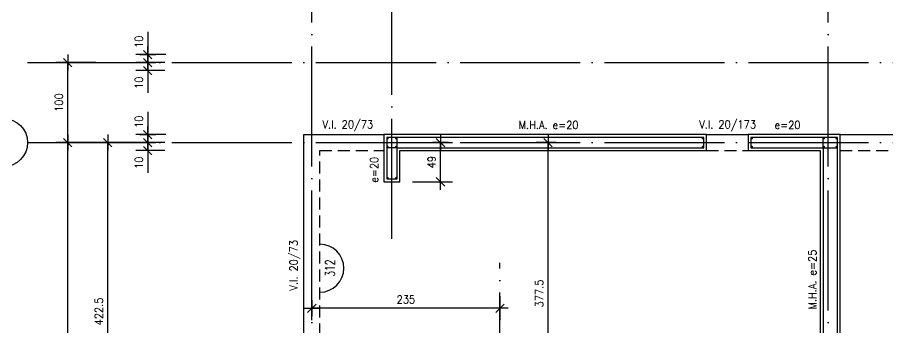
# Model space of a CAD drawing. Extents: x 2734 to 11344, y 4059 to 11529.
# Drawn here: x 3334 to 4421, y 6187 to 6575 of the extents above; entities that cross this region are included whole.
import ezdxf
from ezdxf.enums import TextEntityAlignment as Align

# ---------------------------------------------------------------- set-up
doc = ezdxf.new("R2010")
doc.units = 0
doc.header["$LTSCALE"] = 60
doc.header["$PDMODE"] = 1
doc.linetypes.add('EJES', pattern=[3, 2.5, -0.25, 0, -0.25])
doc.linetypes.add('HIDDEN', pattern=[0.375, 0.25, -0.125])
doc.layers.get('0').update_dxf_attribs({"linetype": 'CONTINUOUS'})
doc.layers.get('DEFPOINTS').update_dxf_attribs({"linetype": 'CONTINUOUS'})
for name, color, linetype in [('COTAS', 3, 'CONTINUOUS'), ('EJES', 1, 'EJES'), ('MALLA', 1, 'CONTINUOUS'), ('MUROS', 4, 'CONTINUOUS'), ('TEXTOS', 2, 'CONTINUOUS'), ('VIGAS', 2, 'CONTINUOUS')]:
    doc.layers.add(name, color=color, linetype=linetype)
doc.styles.add('COTAS', font='romans.shx', dxfattribs={"width": 0.9})
doc.styles.add('ROMANS', font='romans.shx', dxfattribs={"width": 0.9, "height": 10})
doc.dimstyles.new('50', dxfattribs={"dimtxt": 10, "dimasz": 1, "dimexe": 15, "dimexo": 0, "dimgap": 6, "dimtad": 1, "dimdec": 8, "dimdsep": 46, "dimtxsty": 'COTAS', "dimblk": '$COTA$', "dimcen": 0.09, "dimdle": 10, "dimclrd": 256, "dimclre": 256, "dimclrt": 2, "dimadec": 0, "dimazin": 0, "dimtfac": 1, "dimtdec": 8, "dimtmove": 0, "dimatfit": 2, "dimfxl": 35, "dimfxlon": 1, "dimtolj": 1, "dimarcsym": 0})

# ---------------------------------------------------------------- blocks, each defined once
blk = doc.blocks.new('$EJE$')
at = {"color": 6}
blk.add_circle((0, 0), 30, dxfattribs=at)
at = {"color": 6, "style": 'COTAS', "width": 0.6}
blk.add_attdef('EJE', text='', height=25, dxfattribs=at).set_placement((0, 0), align=Align.MIDDLE)
blk = doc.blocks.new('$COTA$')
at = {"layer": 'COTAS'}
for p, q in [((10, 0), (-10, 0)), ((5.3, 5.3), (-5.3, -5.3)), ((0, -10), (0, 10))]:
    blk.add_line(p, q, dxfattribs=at)
blk = doc.blocks.new('*D16')
at = {"layer": 'COTAS', "lineweight": -2, "transparency": 16777216}
for p, q in [((3396.5, 6418.7), (3381.5, 6418.7)), ((3396.5, 5684.7), (3396.5, 6417.7)), ((3396.5, 5683.7), (3381.5, 5683.7))]:
    blk.add_line(p, q, dxfattribs=at)
at = {"layer": 'DEFPOINTS', "color": 0, "transparency": 16777216}
for p in [(3396.5, 6418.7), (3396.5, 6418.7), (3396.5, 5683.7)]:
    blk.add_point(p, dxfattribs=at)
at = {"layer": 'COTAS', "lineweight": -2, "transparency": 16777216}
for p, rotation in [((3396.5, 6418.7), 90), ((3396.5, 5683.7), 270)]:
    blk.add_blockref('$COTA$', p, dxfattribs=dict(at, rotation=rotation))
at = {"layer": 'COTAS', "color": 2, "transparency": 16777216, "insert": (3385.5, 6051.2), "char_height": 10, "attachment_point": 5, "rotation": 90, "style": 'COTAS'}
blk.add_mtext('\\A1;735', dxfattribs=at)
blk = doc.blocks.new('*D27')
at = {"layer": 'COTAS', "lineweight": -2, "transparency": 16777216}
for p, q in [((3431.5, 6518.7), (3381.5, 6518.7)), ((3396.5, 6419.7), (3396.5, 6517.7)), ((3431.5, 6418.7), (3381.5, 6418.7))]:
    blk.add_line(p, q, dxfattribs=at)
at = {"layer": 'DEFPOINTS', "color": 0, "transparency": 16777216}
for p in [(3396.5, 6518.7), (3433.5, 6518.7), (3433.5, 6418.7)]:
    blk.add_point(p, dxfattribs=at)
at = {"layer": 'COTAS', "lineweight": -2, "transparency": 16777216}
for p, rotation in [((3396.5, 6518.7), 90), ((3396.5, 6418.7), 270)]:
    blk.add_blockref('$COTA$', p, dxfattribs=dict(at, rotation=rotation))
at = {"layer": 'COTAS', "color": 2, "transparency": 16777216, "insert": (3385.5, 6468.7), "char_height": 10, "attachment_point": 5, "rotation": 90, "style": 'COTAS'}
blk.add_mtext('\\A1;100', dxfattribs=at)
blk = doc.blocks.new('*D66')
at = {"layer": 'COTAS', "lineweight": -2, "transparency": 16777216}
for p, q in [((3801.5, 6738.7), (3801.5, 6788.7)), ((4194.5, 6738.7), (4194.5, 6788.7)), ((3802.5, 6773.7), (4193.5, 6773.7))]:
    blk.add_line(p, q, dxfattribs=at)
at = {"layer": 'DEFPOINTS', "color": 0, "transparency": 16777216}
for p in [(4194.5, 6773.7), (3801.5, 6428.7), (4194.5, 6428.7)]:
    blk.add_point(p, dxfattribs=at)
at = {"layer": 'COTAS', "lineweight": -2, "transparency": 16777216, "rotation": 180}
blk.add_blockref('$COTA$', (3801.5, 6773.7), dxfattribs=at)
at = {"layer": 'COTAS', "lineweight": -2, "transparency": 16777216}
blk.add_blockref('$COTA$', (4194.5, 6773.7), dxfattribs=at)
at = {"layer": 'COTAS', "color": 2, "transparency": 16777216, "insert": (3998, 6784.7), "char_height": 10, "attachment_point": 5, "style": 'COTAS'}
blk.add_mtext('\\A1;393', dxfattribs=at)
blk = doc.blocks.new('*D67')
at = {"layer": 'COTAS', "lineweight": -2, "transparency": 16777216}
for p, q in [((4194.5, 6738.7), (4194.5, 6788.7)), ((4246.5, 6738.7), (4246.5, 6788.7)), ((4195.5, 6773.7), (4245.5, 6773.7))]:
    blk.add_line(p, q, dxfattribs=at)
at = {"layer": 'DEFPOINTS', "color": 0, "transparency": 16777216}
for p in [(4246.5, 6773.7), (4194.5, 6428.7), (4246.5, 6428.7)]:
    blk.add_point(p, dxfattribs=at)
at = {"layer": 'COTAS', "lineweight": -2, "transparency": 16777216, "rotation": 180}
blk.add_blockref('$COTA$', (4194.5, 6773.7), dxfattribs=at)
at = {"layer": 'COTAS', "lineweight": -2, "transparency": 16777216}
blk.add_blockref('$COTA$', (4246.5, 6773.7), dxfattribs=at)
at = {"layer": 'COTAS', "color": 2, "transparency": 16777216, "insert": (4220.5, 6784.7), "char_height": 10, "attachment_point": 5, "style": 'COTAS'}
blk.add_mtext('\\A1;52', dxfattribs=at)
blk = doc.blocks.new('*D76')
at = {"layer": 'COTAS', "lineweight": -2, "transparency": 16777216}
for p, q in [((3827.1, 6418.7), (3877.1, 6418.7)), ((3862.1, 6370.7), (3862.1, 6417.7)), ((3827.1, 6369.7), (3877.1, 6369.7))]:
    blk.add_line(p, q, dxfattribs=at)
at = {"layer": 'DEFPOINTS', "color": 0, "transparency": 16777216}
for p in [(3801.5, 6418.7), (3862.1, 6418.7), (3801.5, 6369.7)]:
    blk.add_point(p, dxfattribs=at)
at = {"layer": 'COTAS', "lineweight": -2, "transparency": 16777216}
for p, rotation in [((3862.1, 6418.7), 90), ((3862.1, 6369.7), 270)]:
    blk.add_blockref('$COTA$', p, dxfattribs=dict(at, rotation=rotation))
at = {"layer": 'COTAS', "color": 2, "transparency": 16777216, "insert": (3851.1, 6394.2), "char_height": 10, "attachment_point": 5, "rotation": 90, "style": 'COTAS'}
blk.add_mtext('\\A1;49', dxfattribs=at)
blk = doc.blocks.new('*D86')
at = {"layer": 'COTAS', "lineweight": -2, "transparency": 16777216}
for p, q in [((3481.5, 6418.7), (3431.5, 6418.7)), ((3446.5, 5997.2), (3446.5, 6417.7)), ((3481.5, 5996.2), (3431.5, 5996.2))]:
    blk.add_line(p, q, dxfattribs=at)
at = {"layer": 'DEFPOINTS', "color": 0, "transparency": 16777216}
for p in [(3446.5, 6418.7), (3691.5, 6418.7), (3691.5, 5996.2)]:
    blk.add_point(p, dxfattribs=at)
at = {"layer": 'COTAS', "lineweight": -2, "transparency": 16777216}
for p, rotation in [((3446.5, 6418.7), 90), ((3446.5, 5996.2), 270)]:
    blk.add_blockref('$COTA$', p, dxfattribs=dict(at, rotation=rotation))
at = {"layer": 'COTAS', "color": 2, "transparency": 16777216, "insert": (3435.5, 6207.5), "char_height": 10, "attachment_point": 5, "rotation": 90, "style": 'COTAS'}
blk.add_mtext('\\A1;422.5', dxfattribs=at)
blk = doc.blocks.new('*D112')
at = {"layer": 'COTAS', "lineweight": -2, "transparency": 16777216}
for p, q in [((3517.9, 6418.7), (3481.5, 6418.7)), ((3496.5, 6419.7), (3496.5, 6420.7)), ((3496.5, 6418.7), (3496.5, 6408.7)), ((3517.9, 6408.7), (3481.5, 6408.7)), ((3496.5, 6407.7), (3496.5, 6380.8))]:
    blk.add_line(p, q, dxfattribs=at)
at = {"layer": 'DEFPOINTS', "color": 0, "transparency": 16777216}
for p in [(3496.5, 6418.7), (3517.9, 6418.7), (3517.9, 6408.7)]:
    blk.add_point(p, dxfattribs=at)
at = {"layer": 'COTAS', "lineweight": -2, "transparency": 16777216}
for p, rotation in [((3496.5, 6418.7), 270), ((3496.5, 6408.7), 90)]:
    blk.add_blockref('$COTA$', p, dxfattribs=dict(at, rotation=rotation))
at = {"layer": 'COTAS', "color": 2, "transparency": 16777216, "insert": (3485.5, 6393.4), "char_height": 10, "attachment_point": 5, "rotation": 90, "style": 'COTAS'}
blk.add_mtext('\\A1;10', dxfattribs=at)
blk = doc.blocks.new('*D113')
at = {"layer": 'COTAS', "lineweight": -2, "transparency": 16777216}
for p, q in [((3496.5, 6457.3), (3496.5, 6428.7)), ((3519, 6428.7), (3481.5, 6428.7)), ((3496.5, 6429.7), (3496.5, 6430.7)), ((3496.5, 6418.7), (3496.5, 6428.7)), ((3496.5, 6418.7), (3496.5, 6428.7)), ((3517.9, 6418.7), (3481.5, 6418.7)), ((3496.5, 6417.7), (3496.5, 6416.7))]:
    blk.add_line(p, q, dxfattribs=at)
at = {"layer": 'DEFPOINTS', "color": 0, "transparency": 16777216}
for p in [(3496.5, 6428.7), (3519, 6428.7), (3517.9, 6418.7)]:
    blk.add_point(p, dxfattribs=at)
at = {"layer": 'COTAS', "lineweight": -2, "transparency": 16777216}
for p, rotation in [((3496.5, 6428.7), 270), ((3496.5, 6418.7), 90)]:
    blk.add_blockref('$COTA$', p, dxfattribs=dict(at, rotation=rotation))
at = {"layer": 'COTAS', "color": 2, "transparency": 16777216, "insert": (3485.5, 6444.6), "char_height": 10, "attachment_point": 5, "rotation": 90, "style": 'COTAS'}
blk.add_mtext('\\A1;10', dxfattribs=at)
blk = doc.blocks.new('*D167')
at = {"layer": 'COTAS', "lineweight": -2, "transparency": 16777216}
for p, q in [((4246.5, 6738.7), (4246.5, 6788.7)), ((4346.5, 6738.7), (4346.5, 6788.7)), ((4345.5, 6773.7), (4247.5, 6773.7))]:
    blk.add_line(p, q, dxfattribs=at)
at = {"layer": 'DEFPOINTS', "color": 0, "transparency": 16777216}
for p in [(4246.5, 6773.7), (4246.5, 6428.7), (4346.5, 6428.7)]:
    blk.add_point(p, dxfattribs=at)
at = {"layer": 'COTAS', "lineweight": -2, "transparency": 16777216, "rotation": 180}
blk.add_blockref('$COTA$', (4246.5, 6773.7), dxfattribs=at)
at = {"layer": 'COTAS', "lineweight": -2, "transparency": 16777216}
blk.add_blockref('$COTA$', (4346.5, 6773.7), dxfattribs=at)
at = {"layer": 'COTAS', "color": 2, "transparency": 16777216, "insert": (4296.5, 6784.7), "char_height": 10, "attachment_point": 5, "style": 'COTAS'}
blk.add_mtext('\\A1;100', dxfattribs=at)
blk = doc.blocks.new('*D179')
at = {"layer": 'COTAS', "lineweight": -2, "transparency": 16777216}
for p, q in [((3996.5, 6418.7), (3981.5, 6418.7)), ((3996.5, 6042.2), (3996.5, 6417.7)), ((3996.5, 6041.2), (3981.5, 6041.2))]:
    blk.add_line(p, q, dxfattribs=at)
at = {"layer": 'DEFPOINTS', "color": 0, "transparency": 16777216}
for p in [(3996.5, 6418.7), (3996.5, 6418.7), (3996.5, 6041.2)]:
    blk.add_point(p, dxfattribs=at)
at = {"layer": 'COTAS', "lineweight": -2, "transparency": 16777216}
for p, rotation in [((3996.5, 6418.7), 90), ((3996.5, 6041.2), 270)]:
    blk.add_blockref('$COTA$', p, dxfattribs=dict(at, rotation=rotation))
at = {"layer": 'COTAS', "color": 2, "transparency": 16777216, "insert": (3985.5, 6230), "char_height": 10, "attachment_point": 5, "rotation": 90, "style": 'COTAS'}
blk.add_mtext('\\A1;377.5', dxfattribs=at)
blk = doc.blocks.new('*D210')
at = {"layer": 'COTAS', "lineweight": -2, "transparency": 16777216}
for p, q in [((3517.9, 6518.7), (3481.5, 6518.7)), ((3496.5, 6519.7), (3496.5, 6520.7)), ((3496.5, 6518.7), (3496.5, 6508.7)), ((3517.9, 6508.7), (3481.5, 6508.7)), ((3496.5, 6507.7), (3496.5, 6480.8))]:
    blk.add_line(p, q, dxfattribs=at)
at = {"layer": 'DEFPOINTS', "color": 0, "transparency": 16777216}
for p in [(3496.5, 6518.7), (3517.9, 6518.7), (3517.9, 6508.7)]:
    blk.add_point(p, dxfattribs=at)
at = {"layer": 'COTAS', "lineweight": -2, "transparency": 16777216}
for p, rotation in [((3496.5, 6518.7), 270), ((3496.5, 6508.7), 90)]:
    blk.add_blockref('$COTA$', p, dxfattribs=dict(at, rotation=rotation))
at = {"layer": 'COTAS', "color": 2, "transparency": 16777216, "insert": (3485.5, 6493.4), "char_height": 10, "attachment_point": 5, "rotation": 90, "style": 'COTAS'}
blk.add_mtext('\\A1;10', dxfattribs=at)
blk = doc.blocks.new('*D211')
at = {"layer": 'COTAS', "lineweight": -2, "transparency": 16777216}
for p, q in [((3496.5, 6557.3), (3496.5, 6528.7)), ((3519, 6528.7), (3481.5, 6528.7)), ((3496.5, 6529.7), (3496.5, 6530.7)), ((3496.5, 6518.7), (3496.5, 6528.7)), ((3496.5, 6518.7), (3496.5, 6528.7)), ((3517.9, 6518.7), (3481.5, 6518.7)), ((3496.5, 6517.7), (3496.5, 6516.7))]:
    blk.add_line(p, q, dxfattribs=at)
at = {"layer": 'DEFPOINTS', "color": 0, "transparency": 16777216}
for p in [(3496.5, 6528.7), (3519, 6528.7), (3517.9, 6518.7)]:
    blk.add_point(p, dxfattribs=at)
at = {"layer": 'COTAS', "lineweight": -2, "transparency": 16777216}
for p, rotation in [((3496.5, 6528.7), 270), ((3496.5, 6518.7), 90)]:
    blk.add_blockref('$COTA$', p, dxfattribs=dict(at, rotation=rotation))
at = {"layer": 'COTAS', "color": 2, "transparency": 16777216, "insert": (3485.5, 6544.6), "char_height": 10, "attachment_point": 5, "rotation": 90, "style": 'COTAS'}
blk.add_mtext('\\A1;10', dxfattribs=at)
blk = doc.blocks.new('$VIGA$')
at = {"color": 2}
blk.add_arc((0, 0), 30, 180, 0, dxfattribs=at)
at = {"color": 3, "style": 'COTAS', "width": 0.7}
blk.add_attdef('NUMERO', text='', height=12, rotation=360, dxfattribs=at).set_placement((0.1, -12.8), align=Align.MIDDLE)
blk = doc.blocks.new('*D253')
at = {"layer": 'COTAS', "lineweight": -2, "transparency": 16777216}
for p, q in [((3701.5, 6196.6), (3701.5, 6226.6)), ((3936.5, 6196.6), (3936.5, 6226.6)), ((3935.5, 6211.6), (3702.5, 6211.6))]:
    blk.add_line(p, q, dxfattribs=at)
at = {"layer": 'DEFPOINTS', "color": 0, "transparency": 16777216}
for p in [(3701.5, 6211.6), (3701.5, 6196.6), (3936.5, 6196.6)]:
    blk.add_point(p, dxfattribs=at)
at = {"layer": 'COTAS', "lineweight": -2, "transparency": 16777216, "rotation": 180}
blk.add_blockref('$COTA$', (3701.5, 6211.6), dxfattribs=at)
at = {"layer": 'COTAS', "lineweight": -2, "transparency": 16777216}
blk.add_blockref('$COTA$', (3936.5, 6211.6), dxfattribs=at)
at = {"layer": 'COTAS', "color": 2, "transparency": 16777216, "insert": (3819, 6222.6), "char_height": 10, "attachment_point": 5, "style": 'COTAS'}
blk.add_mtext('\\A1;235', dxfattribs=at)

msp = doc.modelspace()

# ---------------------------------------------------------------- linework, layer by layer
at = {"layer": 'EJES'}
for points in [[(3701.45585631, 4407.70691493), (3701.45585631, 6873.70691493)], [(3801.45585631, 6298.35509055), (3801.45585631, 6873.70691493)], [(4346.45585631, 4407.70691493), (4346.45585631, 6873.70691493)], [(3346.45585631, 6518.70691493), (7642.45585631, 6518.70691493)], [(3346.45585631, 6418.70691493), (7642.45585631, 6418.70691493)], [(3936.45585631, 6081.28880886), (3936.45585631, 6268.36167801)]]:
    msp.add_lwpolyline(points, dxfattribs=at)
at = {"layer": 'MALLA'}
for p, q in [((3807.95585631, 6412.20691493), (3807.95585631, 6425.20691493)), ((4339.95585631, 6412.20691493), (4339.95585631, 6425.20691493)), ((3807.95585631, 6412.20691493), (3794.95585631, 6412.20691493)), ((4339.95585631, 6412.20691493), (4357.95585631, 6412.20691493))]:
    msp.add_line(p, q, dxfattribs=at)
for points in [[(3807.95585631, 6373.20691493), (3807.95585631, 6412.20691493), (4190.95585631, 6412.20691493), (4190.95585631, 6425.20691493), (3794.95585631, 6425.20691493), (3794.95585631, 6373.20691493)], [(4133.95585631, 6037.20691493), (4339.95585631, 6037.20691493), (4339.95585631, 5911.20691493), (4357.95585631, 5911.20691493), (4357.95585631, 6425.20691493), (4249.95585631, 6425.20691493), (4249.95585631, 6412.20691493), (4339.95585631, 6412.20691493), (4339.95585631, 6045.20691493), (4133.95585631, 6045.20691493)]]:
    msp.add_lwpolyline(points, close=True, dxfattribs=at)
at = {"layer": 'MALLA', "const_width": 1.25}
for points in [[(3795.58085631, 6423.95691493, -1), (3796.83085631, 6423.95691493, -1)], [(3806.08085631, 6423.95691493, -1), (3807.33085631, 6423.95691493, -1)], [(4189.08085631, 6423.95691493, -1), (4190.33085631, 6423.95691493, -1)], [(4250.58085631, 6423.95691493, -1), (4251.83085631, 6423.95691493, -1)], [(4340.58085631, 6423.95691493, -1), (4341.83085631, 6423.95691493, -1)], [(4356.08085631, 6423.95691493, -1), (4357.33085631, 6423.95691493, -1)], [(3795.58085631, 6413.45691493, -1), (3796.83085631, 6413.45691493, -1)], [(3806.08085631, 6413.45691493, -1), (3807.33085631, 6413.45691493, -1)], [(4189.08085631, 6413.45691493, -1), (4190.33085631, 6413.45691493, -1)], [(4250.58085631, 6413.45691493, -1), (4251.83085631, 6413.45691493, -1)], [(4340.58085631, 6413.45691493, -1), (4341.83085631, 6413.45691493, -1)], [(4356.08085631, 6413.45691493, -1), (4357.33085631, 6413.45691493, -1)], [(3795.58085631, 6374.45691493, -1), (3796.83085631, 6374.45691493, -1)], [(3806.08085631, 6374.45691493, -1), (3807.33085631, 6374.45691493, -1)]]:
    msp.add_lwpolyline(points, format="xyb", close=True, dxfattribs=at)
at = {"layer": 'MUROS'}
for points in [[(3811.45585631, 6369.70691493), (3811.45585631, 6408.70691493), (4194.45585631, 6408.70691493), (4194.45585631, 6428.70691493), (3791.45585631, 6428.70691493), (3791.45585631, 6369.70691493)], [(4130.45585631, 6033.70691493), (4336.45585631, 6033.70691493), (4336.45585631, 5907.70691493), (4361.45585631, 5907.70691493), (4361.45585631, 6428.70691493), (4246.45585631, 6428.70691493), (4246.45585631, 6408.70691493), (4336.45585631, 6408.70691493), (4336.45585631, 6048.70691493), (4130.45585631, 6048.70691493)]]:
    msp.add_lwpolyline(points, close=True, dxfattribs=at)
at = {"layer": 'VIGAS'}
for p, q in [((3691.45585631, 4852.70691493), (3691.45585631, 6428.70691493)), ((3691.45585631, 6428.70691493), (3791.45585631, 6428.70691493)), ((4194.45585631, 6428.70691493), (4246.45585631, 6428.70691493)), ((4361.45585631, 6428.70691493), (4907.95585631, 6428.70691493))]:
    msp.add_line(p, q, dxfattribs=at)
at = {"layer": 'VIGAS', "linetype": 'HIDDEN'}
for p, q in [((3711.45585631, 4872.70691493), (3711.45585631, 6408.70691493)), ((3711.45585631, 6408.70691493), (3791.45585631, 6408.70691493)), ((4194.45585631, 6408.70691493), (4246.45585631, 6408.70691493)), ((4361.45585631, 6408.70691493), (4907.95585631, 6408.70691493))]:
    msp.add_line(p, q, dxfattribs=at)

# ---------------------------------------------------------------- block references
msp.add_blockref('$EJE$', (3316.45585631, 6418.70691493)).add_auto_attribs({'EJE': 'L'})
at = {"rotation": 90}
msp.add_blockref('$VIGA$', (3711.45585631, 6261.66281206), dxfattribs=at).add_auto_attribs({'NUMERO': '312'})

# ---------------------------------------------------------------- texts
at = {"layer": 'TEXTOS', "style": 'ROMANS', "width": 0.9}
for s, p in [('V.I. 20/73', (3746.45585631, 6440.70691493)), ('M.H.A. e=20', (3997.20585631, 6440.70691493)), ('V.I. 20/173', (4220.83107726, 6440.70691493)), ('e=20', (4295.70585631, 6440.70691493))]:
    msp.add_text(s, height=10, dxfattribs=at).set_placement(p, align=Align.MIDDLE)
for s, p in [('e=20', (3779.45585631, 6384.72261466)), ('V.I. 20/73', (3679.45585631, 6265.20551659)), ('M.H.A. e=25', (4326.67397527, 6247.39839626))]:
    msp.add_text(s, height=10, rotation=90, dxfattribs=at).set_placement(p, align=Align.MIDDLE)

# ---------------------------------------------------------------- dimensions: what is measured, and where the dimension line sits
at = {"layer": 'COTAS'}
dim = msp.add_linear_dim(base=(4194.4558563143, 6773.7069149326), p1=(3801.4558563143, 6428.7069149326), p2=(4194.4558563143, 6428.7069149326), dimstyle='50', dxfattribs=at)
dim.commit()
dim.dimension.update_dxf_attribs({"geometry": '*D66', "text_midpoint": (3997.9558563143, 6784.7069149326)})
dim = msp.add_linear_dim(base=(4246.4558563143, 6773.7069149326), p1=(4194.4558563143, 6428.7069149326), p2=(4246.4558563143, 6428.7069149326), dimstyle='50', override={"dimtmove": 1}, dxfattribs=at)
dim.commit()
dim.dimension.update_dxf_attribs({"geometry": '*D67', "text_midpoint": (4220.4558563143, 6784.7069149326)})
for base, p1, p2, angle, picture, middle in [((4246.4558563143, 6773.7069149326), (4346.4558563143, 6428.7069149326), (4246.4558563143, 6428.7069149326), 180, '*D167', (4296.4558563143, 6784.7069149326)), ((3446.4558563143, 6418.7069149326), (3691.4558563143, 5996.2069149326), (3691.4558563143, 6418.7069149326), 90, '*D86', (3435.4558563143, 6207.4569149326))]:
    dim = msp.add_linear_dim(base=base, p1=p1, p2=p2, angle=angle, dimstyle='50', override={"dimtmove": 1}, dxfattribs=at)
    dim.commit()
    dim.dimension.update_dxf_attribs({"geometry": picture, "text_midpoint": middle})
for base, p1, p2, picture, middle in [((3496.4558563143, 6528.7069149326), (3517.912354856, 6518.7069149326), (3518.9985849121, 6528.7069149326), '*D211', (3496.4558563143, 6544.6098711581)), ((3496.4558563143, 6428.7069149326), (3517.912354856, 6418.7069149326), (3518.9985849121, 6428.7069149326), '*D113', (3496.4558563143, 6444.6098711581))]:
    dim = msp.add_linear_dim(base=base, p1=p1, p2=p2, angle=90, dimstyle='50', override={"dimtmove": 1}, dxfattribs=at)
    dim.commit()
    dim.dimension.update_dxf_attribs({"geometry": picture, "text_midpoint": middle, "dimtype": 160})
for base, p1, p2, angle, picture, middle in [((3396.4558563143, 6518.7069149326), (3433.5295656752, 6418.7069149326), (3433.5295656752, 6518.7069149326), 90, '*D27', (3385.4558563143, 6468.7069149326)), ((3396.4558563143, 6418.7069149326), (3396.4558563143, 5683.7069149326), (3396.4558563143, 6418.7069149326), 90, '*D16', (3385.4558563143, 6051.2069149326)), ((3862.1308994773, 6418.7069149326), (3801.4558563143, 6369.7069149326), (3801.4558563143, 6418.7069149326), 90, '*D76', (3851.1308994773, 6394.2069149326)), ((3996.4558563143, 6418.7069149326), (3996.4558563143, 6041.2069149326), (3996.4558563143, 6418.7069149326), 90, '*D179', (3985.4558563143, 6229.9569149326)), ((3701.4558563143, 6211.551755045), (3936.4558563143, 6196.551755045), (3701.4558563143, 6196.551755045), 180, '*D253', (3818.9558563143, 6222.551755045))]:
    dim = msp.add_linear_dim(base=base, p1=p1, p2=p2, angle=angle, dimstyle='50', dxfattribs=at)
    dim.commit()
    dim.dimension.update_dxf_attribs({"geometry": picture, "text_midpoint": middle})
for base, p1, p2, picture, middle in [((3496.4558563143, 6518.7069149326), (3517.912354856, 6508.7069149326), (3517.912354856, 6518.7069149326), '*D210', (3496.4558563143, 6493.4441754969)), ((3496.4558563143, 6418.7069149326), (3517.912354856, 6408.7069149326), (3517.912354856, 6418.7069149326), '*D112', (3496.4558563143, 6393.4441754969))]:
    dim = msp.add_linear_dim(base=base, p1=p1, p2=p2, angle=90, dimstyle='50', dxfattribs=at)
    dim.commit()
    dim.dimension.update_dxf_attribs({"geometry": picture, "text_midpoint": middle, "dimtype": 160})

doc.saveas('drawing.dxf')
